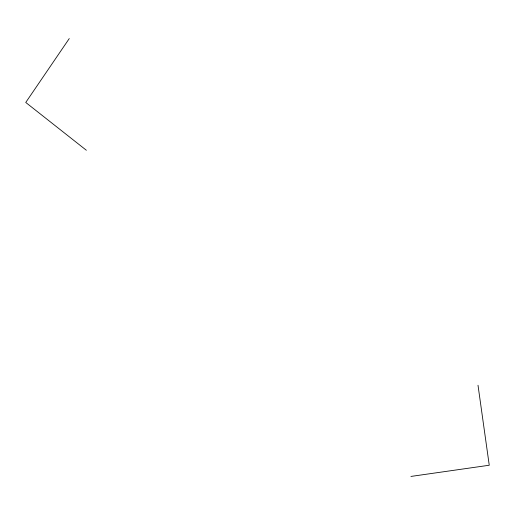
<?xml version="1.0" encoding="UTF-8"?>
<svg xmlns="http://www.w3.org/2000/svg" width="515" height="515" viewBox="0 0 515 515"><rect width="100%" height="100%" fill="white"/><g stroke="black" fill="none" stroke-linecap="round" stroke-linejoin="round"><path stroke-width="0.77" d="M69.261 38.567L25.75 102.459L86.353 150.258M410.919 476.433L489.25 465.238L478.01 385.265"/></g></svg>
